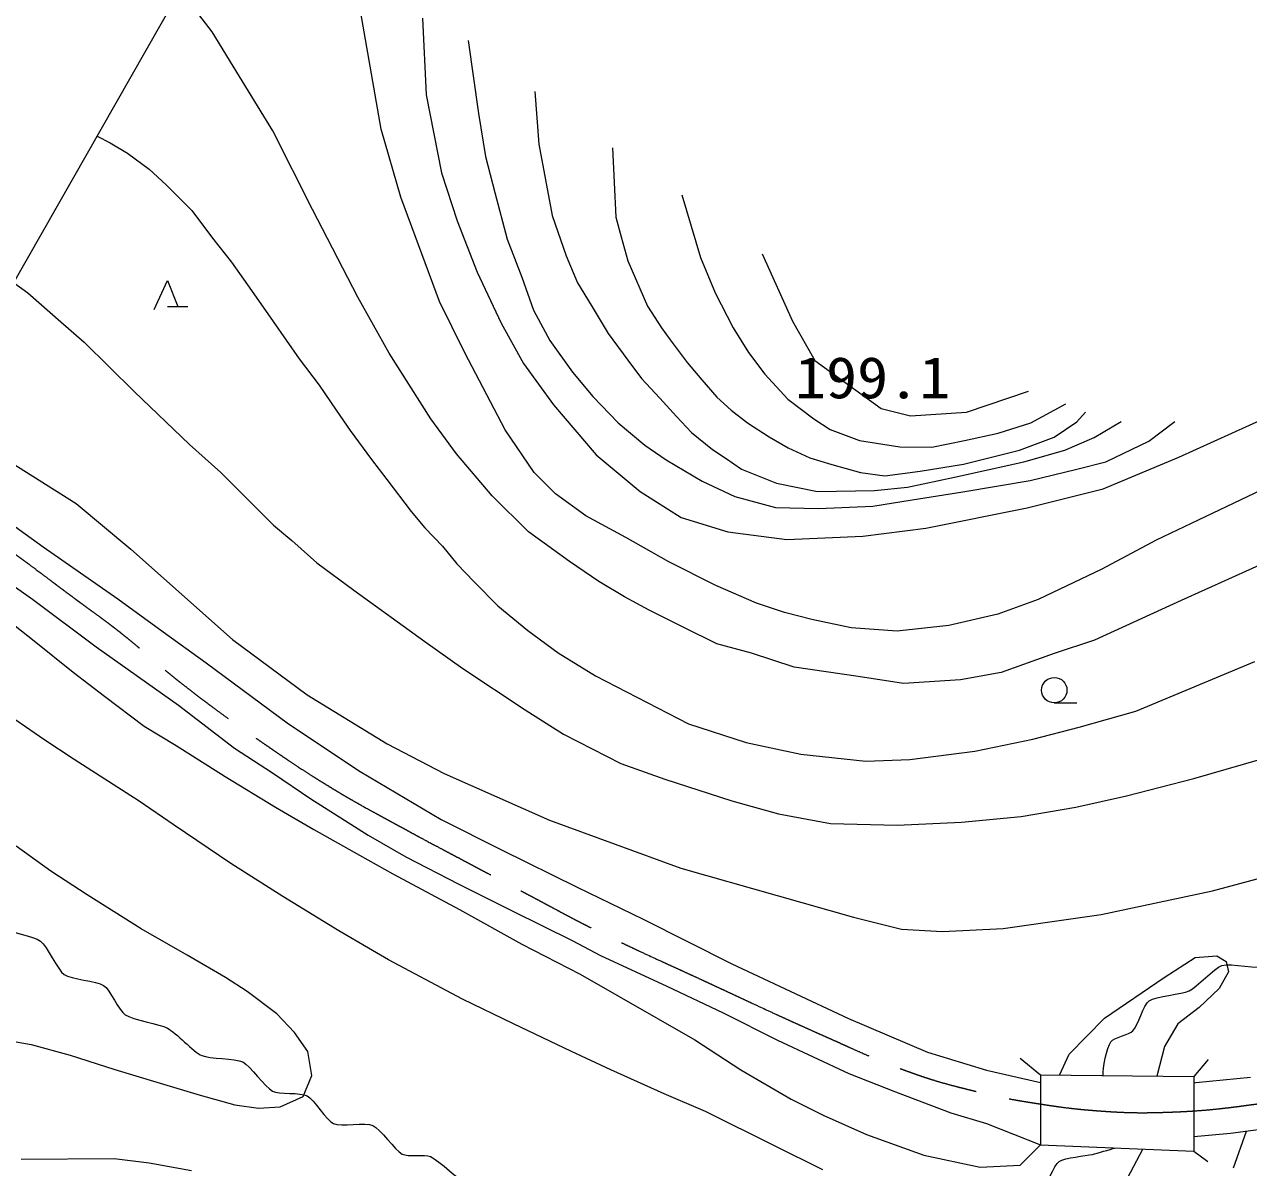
# Model space of a CAD drawing. Units: millimetres, scale not verified. Extents: x 40000 to 680000, y 20000 to 380000.
# Drawn here: x 81354 to 135374, y 270342 to 320785 of the extents above; entities that cross this region are included whole.
import ezdxf
from ezdxf.enums import TextEntityAlignment as Align

# ---------------------------------------------------------------- set-up
doc = ezdxf.new("R2010")
doc.units = ezdxf.units.MM
doc.header["$LTSCALE"] = 1000
doc.linetypes.add('CHAIN', pattern=[18.5, 12, -1.5, 3.5, -1.5])
doc.layers.add('M-BMK', color=2, linetype='CHAIN', lineweight=13)
doc.layers.add('M-WORK', color=1, linetype='Continuous', lineweight=13)
doc.styles.add('ＭＳ ゴシック', font='')
doc.styles.get('ＭＳ ゴシック').set_extended_font_data('MS Gothic')

msp = doc.modelspace()

# ---------------------------------------------------------------- linework, layer by layer
at = {"layer": 'M-BMK'}
msp.add_open_spline([(76712, 300291), (77636, 299662), (77868, 299504), (78609, 299001), (79351, 298498), (79778, 298231), (80511, 297715), (81690, 296885), (82320, 296378), (83479, 295520), (84266, 294937), (84722, 294629), (85492, 294025), (86603, 293154), (87160, 292585), (88273, 291716), (89708, 290596), (90538, 290000), (92038, 288967), (93200, 288166), (93859, 287728), (95065, 286997), (96063, 286391), (96646, 286091), (97671, 285530), (98951, 284829), (99675, 284450), (100964, 283765), (102040, 283193), (102645, 282876), (103724, 282308), (104800, 281741), (105391, 281400), (106481, 280859), (108427, 279893), (109547, 279413), (111519, 278499), (113443, 277607), (114514, 277092), (116454, 276232), (117911, 275585), (118713, 275185), (120209, 274631), (121539, 274139), (122318, 273950), (123697, 273616), (124663, 273382), (125215, 273297), (126197, 273144), (127128, 272999), (127652, 272929), (128591, 272856), (129726, 272769), (130366, 272742), (131505, 272774), (133036, 272818), (133895, 272895), (135414, 273103), (136602, 273265), (137278, 273322), (138440, 273616), (140474, 274130), (141597, 274493), (143570, 275206), (144829, 275661), (145548, 275891), (146761, 276458), (148511, 277275), (149452, 277815), (151162, 278715), (152208, 279265), (152813, 279539), (153830, 280141), (155301, 281011), (156137, 281484), (157533, 282470), (158585, 283212), (159150, 283662), (160160, 284460), (161671, 285655), (162143, 286097), (163909, 287664)], degree=3, knots=[0, 0, 0, 0, 1, 1, 1, 2, 2, 2, 3, 3, 3, 4, 4, 4, 5, 5, 5, 6, 6, 6, 7, 7, 7, 8, 8, 8, 9, 9, 9, 10, 10, 10, 11, 11, 11, 12, 12, 12, 13, 13, 13, 14, 14, 14, 15, 15, 15, 16, 16, 16, 17, 17, 17, 18, 18, 18, 19, 19, 19, 20, 20, 20, 21, 21, 21, 22, 22, 22, 23, 23, 23, 24, 24, 24, 25, 25, 25, 26, 26, 26, 27, 27, 27, 27], dxfattribs=at)
at = {"layer": 'M-WORK'}
for p, q in [((76349, 301464), (95856, 335676)), ((96398, 320122), (95895, 323089)), ((89642, 320461), (88563, 321864)), ((98916, 321068), (99083, 317677)), ((90559, 318951), (89642, 320461)), ((97099, 316166), (96398, 320122)), ((100935, 320072), (101384, 316861)), ((92321, 316092), (90559, 318951)), ((99083, 317677), (99751, 314243)), ((103878, 317832), (104055, 315505)), ((101384, 316861), (101705, 314953)), ((94066, 312621), (92321, 316092)), ((97963, 313163), (97099, 316166)), ((84558, 315861), (85139, 315563)), ((85139, 315563), (85906, 315104)), ((104055, 315505), (104637, 312354)), ((85906, 315104), (86856, 314396)), ((101705, 314953), (102109, 313366)), ((107298, 315344), (107452, 312286)), ((86856, 314396), (87610, 313715)), ((99751, 314243), (100452, 312121)), ((87610, 313715), (88745, 312578)), ((102109, 313366), (102650, 311310)), ((99671, 308559), (97963, 313163)), ((110363, 313265), (111190, 310495)), ((88745, 312578), (89653, 311358)), ((96062, 308755), (94066, 312621)), ((104637, 312354), (105261, 310574)), ((107452, 312286), (107683, 311413)), ((100452, 312121), (101333, 309855)), ((89653, 311358), (90488, 310294)), ((102650, 311310), (103302, 309631)), ((107683, 311413), (107978, 310347)), ((113907, 310662), (115251, 307687)), ((90488, 310294), (91369, 309046)), ((105261, 310574), (105766, 309381)), ((107978, 310347), (108852, 308349)), ((111190, 310495), (111838, 308949)), ((101333, 309855), (102394, 307607)), ((103302, 309631), (103815, 308173)), ((80874, 309399), (81503, 308935)), ((87083, 308205), (87661, 309481)), ((87661, 309481), (88116, 308343)), ((91369, 309046), (92323, 307679)), ((105766, 309381), (106362, 308400)), ((81503, 308935), (82960, 307659)), ((97447, 306273), (96062, 308755)), ((100786, 306294), (99671, 308559)), ((111838, 308949), (112623, 307401)), ((87670, 308343), (88570, 308343)), ((103815, 308173), (104540, 306833)), ((106362, 308400), (107115, 307152)), ((108852, 308349), (109461, 307399)), ((82960, 307659), (83985, 306759)), ((92323, 307679), (93483, 306024)), ((102394, 307607), (103383, 305827)), ((109461, 307399), (109855, 306868)), ((112623, 307401), (113311, 306309)), ((115251, 307687), (116227, 305953)), ((107115, 307152), (107977, 305977)), ((109855, 306868), (110602, 305866)), ((83985, 306759), (86197, 304586)), ((102566, 302895), (100786, 306294)), ((104540, 306833), (105540, 305448)), ((113311, 306309), (114027, 305355)), ((93483, 306024), (94361, 304864)), ((99281, 303378), (97447, 306273)), ((103383, 305827), (104696, 303992)), ((107977, 305977), (108583, 305161)), ((110602, 305866), (111250, 305105)), ((116227, 305953), (119158, 303839)), ((105540, 305448), (106439, 304365)), ((114027, 305355), (115036, 304254)), ((94361, 304864), (95103, 303761)), ((108583, 305161), (109390, 304298)), ((111250, 305105), (111906, 304339)), ((86197, 304586), (88631, 302251)), ((106439, 304365), (107559, 303200)), ((109390, 304298), (110133, 303482)), ((111906, 304339), (112548, 303769)), ((115036, 304254), (116183, 303382)), ((122934, 303672), (125657, 304597)), ((95103, 303761), (95731, 302872)), ((104696, 303992), (106584, 301799)), ((112548, 303769), (113256, 303198)), ((119158, 303839), (120455, 303518)), ((120455, 303518), (122934, 303672)), ((125770, 303208), (127312, 304043)), ((127791, 303244), (128185, 303683)), ((100414, 301831), (99281, 303378)), ((107559, 303200), (108724, 302218)), ((110133, 303482), (110794, 302785)), ((113256, 303198), (114213, 302582)), ((116183, 303382), (116908, 302905)), ((124330, 302749), (125770, 303208)), ((126802, 302576), (127791, 303244)), ((128565, 302555), (129758, 303271)), ((130971, 302393), (132124, 303265)), ((132299, 301691), (136201, 303453)), ((95731, 302872), (96669, 301592)), ((103843, 301007), (102566, 302895)), ((110794, 302785), (111711, 302023)), ((114213, 302582), (115051, 302097)), ((116908, 302905), (118210, 302419)), ((122834, 302419), (124330, 302749)), ((125268, 301993), (126802, 302576)), ((127263, 302005), (128565, 302555)), ((88631, 302251), (90013, 301006)), ((108724, 302218), (109669, 301576)), ((111711, 302023), (112326, 301638)), ((115051, 302097), (116015, 301665)), ((118210, 302419), (119981, 302144)), ((119981, 302144), (121403, 302134)), ((121403, 302134), (122834, 302419)), ((122798, 301383), (125268, 301993)), ((125455, 301491), (127263, 302005)), ((129077, 301482), (130971, 302393)), ((80763, 301453), (83633, 299640)), ((96669, 301592), (97344, 300703)), ((101996, 299979), (100414, 301831)), ((106584, 301799), (108526, 300180)), ((109669, 301576), (111265, 300631)), ((112326, 301638), (112996, 301161)), ((116015, 301665), (116978, 301363)), ((122391, 300812), (125455, 301491)), ((127799, 301161), (129077, 301482)), ((128954, 300288), (132299, 301691)), ((90013, 301006), (92346, 298686)), ((104796, 300072), (103843, 301007)), ((112996, 301161), (114537, 300537)), ((116978, 301363), (118243, 301010)), ((118243, 301010), (119324, 300872)), ((119324, 300872), (120877, 301075)), ((120877, 301075), (122798, 301383)), ((125741, 300663), (127799, 301161)), ((97344, 300703), (98413, 299299)), ((111265, 300631), (112697, 299961)), ((114537, 300537), (116354, 300179)), ((118868, 300225), (120317, 300362)), ((120317, 300362), (122391, 300812)), ((122761, 300163), (125741, 300663)), ((136895, 300701), (133155, 298903)), ((103597, 298397), (101996, 299979)), ((106127, 299101), (104796, 300072)), ((108526, 300180), (110342, 299029)), ((112697, 299961), (114504, 299466)), ((116354, 300179), (118868, 300225)), ((118789, 299530), (120532, 299814)), ((120532, 299814), (122761, 300163)), ((125610, 299461), (128954, 300288)), ((79650, 299557), (82173, 297740)), ((83633, 299640), (86050, 297626)), ((98413, 299299), (99017, 298578)), ((114504, 299466), (116394, 299420)), ((116394, 299420), (118789, 299530)), ((121132, 298562), (125610, 299461)), ((107889, 298147), (106127, 299101)), ((110342, 299029), (112392, 298400)), ((133155, 298903), (131302, 298022)), ((92346, 298686), (93156, 298005)), ((99017, 298578), (99803, 297759)), ((105413, 297084), (103597, 298397)), ((112392, 298400), (115000, 298058)), ((115000, 298058), (118345, 298202)), ((118345, 298202), (121132, 298562)), ((82173, 297740), (85476, 295437)), ((93156, 298005), (94260, 297029)), ((99803, 297759), (100430, 296976)), ((109795, 297068), (107889, 298147)), ((131302, 298022), (128893, 296745)), ((79272, 297133), (81703, 295418)), ((86050, 297626), (90531, 293648)), ((136775, 297336), (132405, 295358)), ((94260, 297029), (95892, 295821)), ((100430, 296976), (101203, 296190)), ((106708, 296203), (105413, 297084)), ((111863, 296026), (109795, 297068)), ((128893, 296745), (126087, 295414)), ((101203, 296190), (102242, 295135)), ((107840, 295519), (106708, 296203)), ((95892, 295821), (99026, 293561)), ((108919, 294944), (107840, 295519)), ((113661, 295252), (111863, 296026)), ((81703, 295418), (84520, 293326)), ((85476, 295437), (87476, 293978)), ((102242, 295135), (103572, 294043)), ((114902, 294839), (113661, 295252)), ((126087, 295414), (124307, 294767)), ((132405, 295358), (128574, 293613)), ((80387, 294685), (81783, 293584)), ((110448, 294171), (108919, 294944)), ((116107, 294533), (114902, 294839)), ((117833, 294155), (116107, 294533)), ((124307, 294767), (122149, 294263)), ((87476, 293978), (89375, 292611)), ((103572, 294043), (104912, 293052)), ((111905, 293451), (110448, 294171)), ((119865, 294011), (117833, 294155)), ((122149, 294263), (119865, 294011)), ((81783, 293584), (83500, 292207)), ((90531, 293648), (93829, 291206)), ((99026, 293561), (100696, 292366)), ((113433, 293038), (111905, 293451)), ((128574, 293613), (126794, 293020)), ((84520, 293326), (88144, 290748)), ((104912, 293052), (106554, 292034)), ((115321, 292426), (113433, 293038)), ((126794, 293020), (124456, 292193)), ((89375, 292611), (92999, 289923)), ((100696, 292366), (103444, 290542)), ((118145, 292013), (115321, 292426)), ((130399, 290483), (135657, 292667)), ((83500, 292207), (84889, 291146)), ((106554, 292034), (110664, 289924)), ((120141, 291707), (118145, 292013)), ((122658, 291869), (120141, 291707)), ((124456, 292193), (122658, 291869)), ((93829, 291206), (97353, 289041)), ((82213, 289226), (80038, 290730)), ((84889, 291146), (86639, 289815)), ((88144, 290748), (90622, 288844)), ((126802, 290848), (127791, 290848)), ((103444, 290542), (105140, 289463)), ((127895, 289768), (130399, 290483)), ((86639, 289815), (88048, 288970)), ((92999, 289923), (96165, 287813)), ((110664, 289924), (113197, 289098)), ((125858, 289245), (127895, 289768)), ((83543, 288354), (82213, 289226)), ((97353, 289041), (99871, 287732)), ((105140, 289463), (107670, 288166)), ((113197, 289098), (115610, 288584)), ((123289, 288712), (125858, 289245)), ((88048, 288970), (90204, 287594)), ((90622, 288844), (92292, 287752)), ((115610, 288584), (118491, 288272)), ((120426, 288345), (123289, 288712)), ((132962, 287511), (137624, 288860)), ((86415, 286510), (83543, 288354)), ((107670, 288166), (109610, 287485)), ((118491, 288272), (120426, 288345)), ((90204, 287594), (92426, 286237)), ((92292, 287752), (93987, 286609)), ((96165, 287813), (99743, 285693)), ((99871, 287732), (104529, 285667)), ((109610, 287485), (112564, 286522)), ((129982, 286740), (132962, 287511)), ((87956, 285446), (86415, 286510)), ((93987, 286609), (96517, 285004)), ((112564, 286522), (114632, 285957)), ((127747, 286239), (129982, 286740)), ((92426, 286237), (94129, 285261)), ((114632, 285957), (116918, 285520)), ((122711, 285584), (125345, 285828)), ((125345, 285828), (127747, 286239)), ((90461, 283758), (87956, 285446)), ((94129, 285261), (96141, 284133)), ((99743, 285693), (102404, 284363)), ((104529, 285667), (110319, 283553)), ((116918, 285520), (119873, 285443)), ((119873, 285443), (122711, 285584)), ((96517, 285004), (98187, 284053)), ((82511, 283417), (80988, 284527)), ((102404, 284363), (105743, 282712)), ((92754, 282308), (90461, 283758)), ((96141, 284133), (97603, 283295)), ((98187, 284053), (100525, 282846)), ((84117, 282381), (82511, 283417)), ((97603, 283295), (100558, 281722)), ((110319, 283553), (114574, 282344)), ((133783, 282546), (137609, 283578)), ((100525, 282846), (102876, 281664)), ((105743, 282712), (108652, 281308)), ((128873, 281513), (133783, 282546)), ((86502, 280876), (84117, 282381)), ((95232, 280785), (92754, 282308)), ((114574, 282344), (117947, 281388)), ((100558, 281722), (103304, 280201)), ((102876, 281664), (105522, 280367)), ((124543, 280884), (128873, 281513)), ((108652, 281308), (112569, 279335)), ((117947, 281388), (120062, 280859)), ((88539, 279720), (86502, 280876)), ((97424, 279510), (95232, 280785)), ((105522, 280367), (106780, 279699)), ((120062, 280859), (121875, 280758)), ((121875, 280758), (124543, 280884)), ((103304, 280201), (105873, 278878)), ((90227, 278729), (88539, 279720)), ((100691, 277776), (97424, 279510)), ((106780, 279699), (109696, 278350)), ((112569, 279335), (117726, 276913)), ((131657, 278725), (133018, 279612)), ((133018, 279612), (133969, 279676)), ((133969, 279676), (134380, 279432)), ((134380, 279432), (134496, 278982)), ((105873, 278878), (107597, 277888)), ((134496, 278982), (134085, 278237)), ((91182, 278114), (90227, 278729)), ((109696, 278350), (112188, 277168)), ((129011, 276927), (131657, 278725)), ((134085, 278237), (133198, 277402)), ((92484, 277123), (91182, 278114)), ((102938, 276684), (100691, 277776)), ((107597, 277888), (110932, 275981)), ((93264, 276307), (92484, 277123)), ((112188, 277168), (114590, 275961)), ((133198, 277402), (132261, 276683)), ((105498, 275464), (102938, 276684)), ((117726, 276913), (121212, 275427)), ((127457, 275347), (129011, 276927)), ((132261, 276683), (131670, 275681)), ((93852, 275463), (93264, 276307)), ((80098, 276041), (81649, 275765)), ((81649, 275765), (83374, 275307)), ((110932, 275981), (112964, 274651)), ((114590, 275961), (117737, 274484)), ((131670, 275681), (131326, 274379)), ((83374, 275307), (85346, 274674)), ((94035, 274398), (93852, 275463)), ((107232, 274647), (105498, 275464)), ((121212, 275427), (123808, 274638)), ((125298, 275160), (126197, 274428)), ((127034, 274420), (127457, 275347)), ((133596, 275109), (132954, 274364)), ((85346, 274674), (87191, 274105)), ((109590, 273592), (107232, 274647)), ((112964, 274651), (115186, 273353)), ((117737, 274484), (119792, 273675)), ((123808, 274638), (126197, 274091)), ((126197, 274428), (126197, 271338)), ((126197, 274428), (132954, 274364)), ((87191, 274105), (89108, 273536)), ((93650, 273481), (94035, 274398)), ((132954, 274364), (132954, 271056)), ((133044, 274085), (132954, 274063)), ((135466, 274311), (133044, 274085)), ((89108, 273536), (90631, 273105)), ((92631, 273022), (93650, 273481)), ((111416, 272812), (109590, 273592)), ((115186, 273353), (116608, 272652)), ((119792, 273675), (122233, 272750)), ((90631, 273105), (91677, 272967)), ((91677, 272967), (92631, 273022)), ((114453, 271298), (111416, 272812)), ((116608, 272652), (118521, 271793)), ((122233, 272750), (123813, 272287)), ((123813, 272287), (126197, 271338)), ((118521, 271793), (121051, 270889)), ((132954, 271717), (134579, 271859)), ((134579, 271859), (137221, 272208)), ((134706, 270325), (135281, 271952)), ((116581, 270234), (114453, 271298)), ((126197, 271338), (125298, 270450)), ((126197, 271338), (132954, 271056)), ((81208, 270714), (85310, 270733)), ((85310, 270733), (86857, 270543)), ((121051, 270889), (123528, 270358)), ((129903, 269627), (130716, 271149)), ((132954, 271056), (133583, 270600)), ((86857, 270543), (88725, 270209)), ((123528, 270358), (125298, 270450))]:
    msp.add_line(p, q, dxfattribs=at)
msp.add_circle((126802, 291408), 560, dxfattribs=at)
for points, knots in [([(128956, 274402), (128914, 274704), (129127, 275636), (129296, 275890), (129418, 276071), (130123, 276218), (130273, 276378), (130478, 276598), (130746, 277526), (130992, 277701), (131288, 277911), (132425, 277979), (132752, 278137), (133081, 278297), (133853, 279146), (134203, 279255), (134588, 279375), (135836, 279091), (136220, 279216), (136529, 279317), (137123, 280193), (137427, 280308), (137783, 280443), (138968, 280275), (139328, 280398), (139590, 280487), (140108, 281218), (140369, 281310), (140676, 281418), (141695, 281221), (142000, 281336), (142246, 281429), (142683, 282170), (142925, 282273), (143180, 282383), (144044, 282253), (144312, 282325), (144492, 282373), (144900, 282815), (145083, 282851), (145395, 282914), (146386, 282667), (146675, 282800), (147032, 282964), (147691, 284028), (148037, 284213), (148264, 284334), (149114, 284061), (149321, 284213), (149760, 284535), (150550, 286035), (150978, 286371), (151222, 286563), (152272, 286488), (152494, 286705), (152755, 286959), (152867, 288135), (153085, 288426), (153306, 288722), (154379, 289199), (154588, 289505), (154795, 289809), (154825, 290989), (155037, 291290), (155191, 291508), (156097, 291634), (156245, 291856), (156466, 292187), (156452, 293488), (156707, 293795), (156924, 294056), (158065, 294115), (158313, 294347), (158621, 294637), (158966, 295950), (159289, 296223), (159554, 296447), (160695, 296416), (160984, 296608), (161207, 296756), (161405, 297629), (161627, 297777), (161923, 297976), (163067, 297998), (163361, 298201), (163658, 298407), (164063, 299532), (164388, 299691), (164758, 299871), (166070, 299534), (166445, 299704), (166789, 299861), (167299, 301002), (167638, 301168), (167920, 301306), (168915, 300933), (169205, 301052), (169532, 301188), (170116, 302177), (170438, 302324), (170714, 302450), (171664, 302224), (171954, 302311), (172277, 302408), (173054, 303123), (173380, 303210), (173668, 303288), (174581, 303018), (174870, 303095), (175190, 303180), (175946, 303909), (176270, 303981), (176617, 304058), (177697, 303712), (178042, 303801), (178357, 303883), (179025, 304698), (179340, 304777), (179614, 304847), (180446, 304439), (180727, 304482), (181007, 304525), (181678, 305146), (181960, 305176), (182265, 305207), (183131, 304751), (183437, 304765), (183698, 304776), (184371, 305281), (184632, 305291), (184883, 305301), (185563, 304830), (185813, 304854), (186127, 304886), (186914, 305510), (187226, 305548), (187484, 305579), (188212, 305171), (188472, 305176), (188770, 305181), (189602, 305627), (189898, 305599), (190223, 305569), (191049, 304914), (191375, 304906), (191808, 304895), (193023, 305529), (193456, 305510), (193874, 305491), (194978, 304758), (195395, 304726), (195748, 304699), (196738, 305254), (197091, 305227), (197464, 305199), (198430, 304526), (198799, 304469), (199111, 304421), (200045, 304789), (200354, 304726), (200734, 304648), (201685, 303896), (202062, 303801), (202401, 303716), (203474, 303953), (203809, 303853), (204160, 303748), (204974, 302930), (205324, 302825), (205751, 302698), (207124, 302873), (207547, 302735), (207906, 302618), (208701, 301718), (209062, 301605), (209486, 301472), (210859, 301695), (211284, 301566), (211611, 301468), (212304, 300613), (212633, 300526), (213095, 300404), (214559, 300695), (215022, 300577), (215320, 300502), (215925, 299708), (216217, 299614), (216668, 299469), (218126, 299571), (218580, 299434), (218895, 299339), (219612, 298583), (219929, 298496), (220115, 298445), (220510, 298485), (220900, 298522)], [0, 0, 0, 0, 1, 1, 1, 2, 2, 2, 3, 3, 3, 4, 4, 4, 5, 5, 5, 6, 6, 6, 7, 7, 7, 8, 8, 8, 9, 9, 9, 10, 10, 10, 11, 11, 11, 12, 12, 12, 13, 13, 13, 14, 14, 14, 15, 15, 15, 16, 16, 16, 17, 17, 17, 18, 18, 18, 19, 19, 19, 20, 20, 20, 21, 21, 21, 22, 22, 22, 23, 23, 23, 24, 24, 24, 25, 25, 25, 26, 26, 26, 27, 27, 27, 28, 28, 28, 29, 29, 29, 30, 30, 30, 31, 31, 31, 32, 32, 32, 33, 33, 33, 34, 34, 34, 35, 35, 35, 36, 36, 36, 37, 37, 37, 38, 38, 38, 39, 39, 39, 40, 40, 40, 41, 41, 41, 42, 42, 42, 43, 43, 43, 44, 44, 44, 45, 45, 45, 46, 46, 46, 47, 47, 47, 48, 48, 48, 49, 49, 49, 50, 50, 50, 51, 51, 51, 52, 52, 52, 53, 53, 53, 54, 54, 54, 55, 55, 55, 56, 56, 56, 57, 57, 57, 58, 58, 58, 59, 59, 59, 60, 60, 60, 61, 61, 61, 62, 62, 62, 63, 63, 63, 64, 64, 64, 65, 65, 65, 65]), ([(69614, 289652), (69721, 289422), (70252, 288844), (70473, 288719), (70719, 288579), (71587, 288494), (71847, 288385), (72004, 288319), (72410, 287992), (72515, 287858), (72612, 287735), (72733, 287266), (72823, 287139), (72870, 287073), (73094, 286960), (73170, 286933), (73343, 286872), (73887, 286772), (74056, 286702), (74141, 286667), (74373, 286500), (74416, 286419), (74528, 286208), (74691, 285501), (74801, 285289), (74852, 285192), (75112, 284982), (75200, 284917), (75309, 284835), (75652, 284608), (75778, 284557), (76040, 284450), (76909, 284314), (77126, 284133), (77381, 283921), (77722, 282918), (77987, 282720), (78258, 282518), (79347, 282473), (79618, 282271), (79859, 282091), (80115, 281147), (80350, 280960), (80635, 280734), (81769, 280552), (82059, 280331), (82347, 280111), (82815, 279062), (83112, 278854), (83407, 278648), (84546, 278577), (84846, 278379), (85114, 278201), (85529, 277260), (85797, 277081), (86124, 276863), (87325, 276675), (87672, 276490), (88012, 276309), (88823, 275441), (89175, 275283), (89509, 275133), (90658, 275165), (90986, 275000), (91314, 274836), (91971, 273886), (92296, 273716), (92569, 273573), (93552, 273656), (93825, 273510), (94124, 273351), (94684, 272417), (94993, 272277), (95310, 272135), (96410, 272341), (96727, 272200), (97059, 272053), (97705, 271101), (98025, 270929), (98245, 270810), (99044, 270932), (99271, 270826), (99653, 270647), (100575, 269741), (100953, 269554), (101115, 269475), (101685, 269621), (101853, 269554), (102199, 269416), (103091, 268716), (103432, 268565), (103706, 268445), (104635, 268384), (104884, 268218), (105143, 268046), (105594, 267105), (105825, 266976), (106158, 266790), (107117, 266923), (107414, 266805), (107650, 266712), (108116, 266016), (108365, 265971), (108746, 265900), (109892, 266301), (110279, 266279), (110576, 266262), (111381, 265771), (111679, 265778), (111973, 265785), (112748, 266301), (113040, 266343), (113285, 266378), (114020, 266094), (114261, 266150), (114664, 266245), (115718, 266972), (116123, 267062), (116377, 267119), (117152, 266808), (117407, 266857), (117759, 266924), (118675, 267548), (119026, 267615), (119335, 267673), (120288, 267382), (120593, 267461), (120915, 267543), (121660, 268285), (121980, 268373), (122223, 268439), (122984, 268109), (123226, 268180), (123570, 268280), (124384, 269035), (124716, 269169), (125005, 269285), (125993, 269235), (126258, 269400), (126499, 269551), (126780, 270447), (127015, 270608), (127264, 270777), (128196, 270852), (128489, 270922), (128687, 270970), (129274, 271138), (129468, 271202)], [0, 0, 0, 0, 1, 1, 1, 2, 2, 2, 3, 3, 3, 4, 4, 4, 5, 5, 5, 6, 6, 6, 7, 7, 7, 8, 8, 8, 9, 9, 9, 10, 10, 10, 11, 11, 11, 12, 12, 12, 13, 13, 13, 14, 14, 14, 15, 15, 15, 16, 16, 16, 17, 17, 17, 18, 18, 18, 19, 19, 19, 20, 20, 20, 21, 21, 21, 22, 22, 22, 23, 23, 23, 24, 24, 24, 25, 25, 25, 26, 26, 26, 27, 27, 27, 28, 28, 28, 29, 29, 29, 30, 30, 30, 31, 31, 31, 32, 32, 32, 33, 33, 33, 34, 34, 34, 35, 35, 35, 36, 36, 36, 37, 37, 37, 38, 38, 38, 39, 39, 39, 40, 40, 40, 41, 41, 41, 42, 42, 42, 43, 43, 43, 44, 44, 44, 45, 45, 45, 46, 46, 46, 47, 47, 47, 48, 48, 48, 49, 49, 49, 49])]:
    msp.add_open_spline(points, degree=3, knots=knots, dxfattribs=at)

# ---------------------------------------------------------------- texts
at = {"layer": 'M-WORK', "style": 'ＭＳ ゴシック', "width": 1.1}
msp.add_text('199.1', height=1833, dxfattribs=at).set_placement((115355, 303736), align=Align.BOTTOM_LEFT)

doc.saveas('drawing.dxf')
